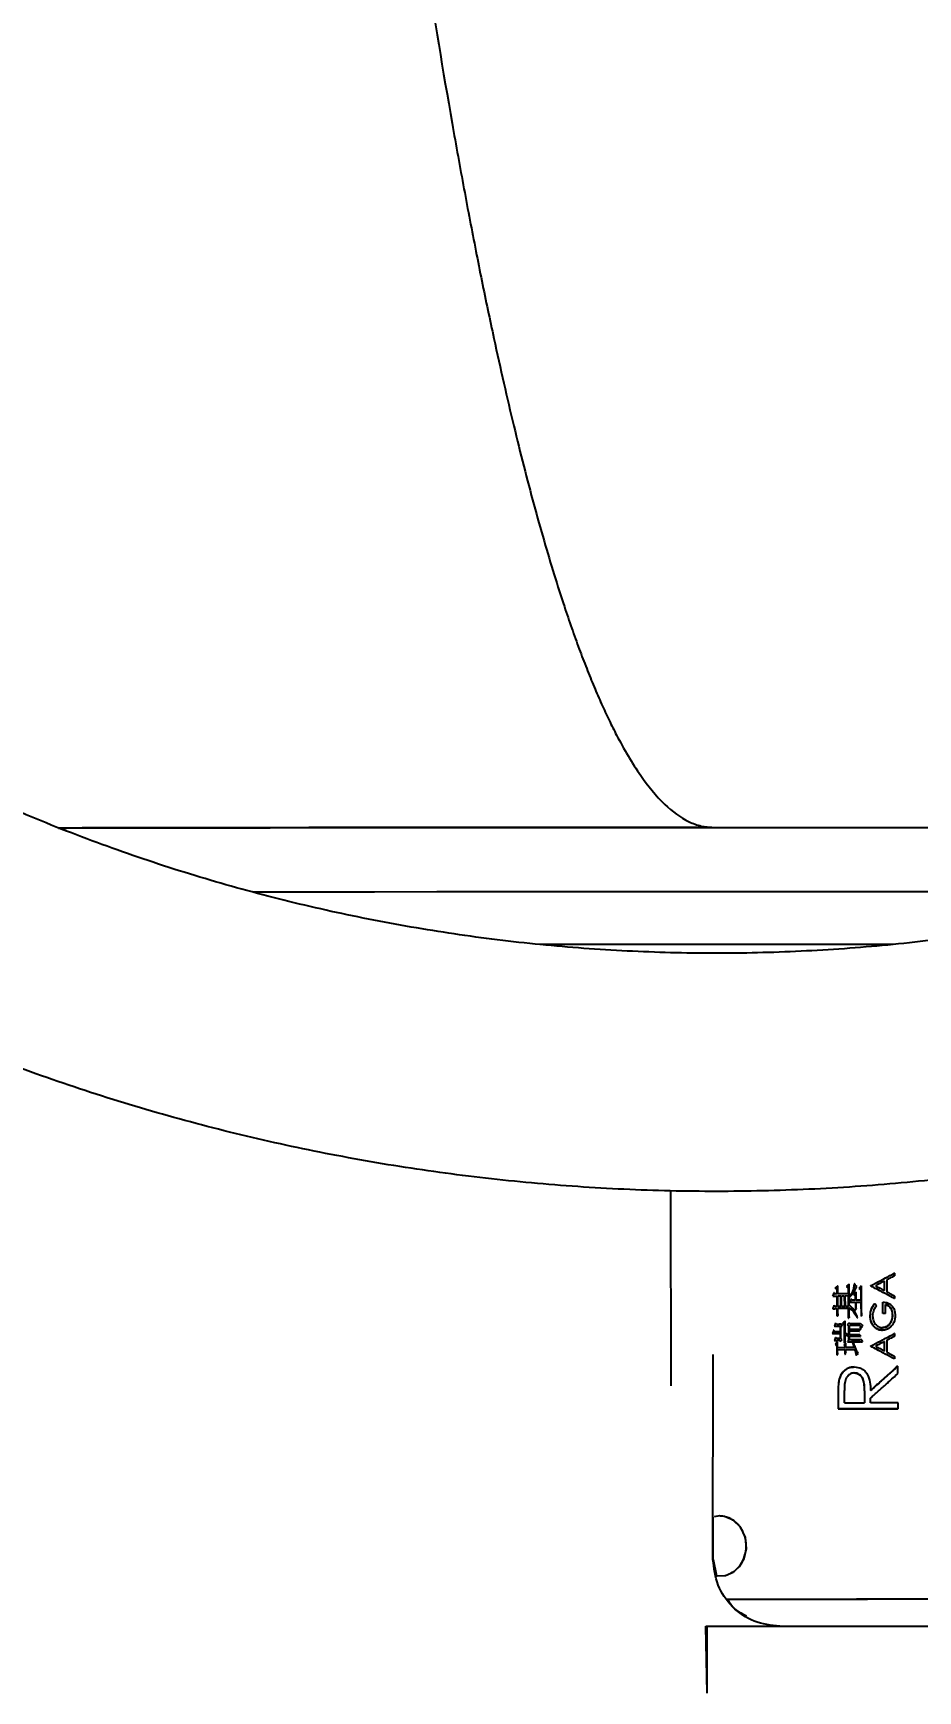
# Model space of a CAD drawing. Header units: millimetres. Extents: x 2301 to 4250, y 838 to 2217.
# Drawn here: x 2988.2 to 3054.3, y 1038.7 to 1162.6 of the extents above; entities that cross this region are included whole.
import ezdxf

# ---------------------------------------------------------------- set-up
doc = ezdxf.new("R2010")
doc.units = ezdxf.units.MM
doc.layers.add('标注', color=3, linetype='Continuous', lineweight=13)
doc.styles.get("Standard").update_dxf_attribs({"font": 'arial.ttf'})
doc.dimstyles.new('AM_ISO', dxfattribs={"dimtxt": 3.5, "dimasz": 3.5, "dimexe": 1, "dimexo": 1, "dimgap": 1.5, "dimtad": 1, "dimdsep": 46, "dimtxsty": 'Standard', "dimcen": 0, "dimclrd": 256, "dimclre": 256, "dimclrt": 2, "dimadec": 0, "dimazin": 2, "dimtp": 0.1, "dimtm": 0.1, "dimtfac": 0.71, "dimtdec": 3, "dimtmove": 0, "dimatfit": 3, "dimfxl": 0, "dimlwd": -1, "dimlwe": -1, "dimarcsym": 0})

# ---------------------------------------------------------------- blocks, each defined once
blk = doc.blocks.new('*D53')
at = {"layer": 'Defpoints', "color": 0, "transparency": 16777216}
for p in [(3037.62, 1227.58), (2888.7, 987.45), (3038.72, 987.45)]:
    blk.add_point(p, dxfattribs=at)
at = {"layer": '标注', "linetype": 'ByBlock', "transparency": 16777216}
for p, q in [((3036.62, 1227.58), (2887.7, 1227.58)), ((2888.7, 1224.08), (2888.7, 990.95)), ((3037.72, 987.45), (2887.7, 987.45))]:
    blk.add_line(p, q, dxfattribs=at)
at = {"layer": '标注', "transparency": 16777216}
for points in [[(2888.11, 1224.08), (2889.28, 1224.08), (2888.7, 1227.58)], [(2888.11, 990.95), (2889.28, 990.95), (2888.7, 987.45)]]:
    blk.add_solid(points, dxfattribs=at)
at = {"layer": '标注', "color": 2, "transparency": 16777216, "insert": (2878.05, 1093.9), "char_height": 8, "attachment_point": 5, "rotation": 90}
blk.add_mtext('\\A1;{\\fSimSun|b0|i0|c134|p2;\\H2.28571x;245}', dxfattribs=at)

msp = doc.modelspace()

# ---------------------------------------------------------------- linework, layer by layer
at = {"color": 7, "linetype": 'Continuous', "lineweight": 25}
for p, q in [((3038.944, 1103.19), (3039.059, 1103.19)), ((3035.854, 1076.06), (3035.879, 1061.456)), ((3052.03, 1069.379), (3052.032, 1068.473)), ((3052.599, 1069.871), (3052.6, 1069.676)), ((3047.979, 1068.157), (3047.992, 1068.157)), ((3048.312, 1068.32), (3048.157, 1068.32)), ((3048.162, 1068.763), (3048.175, 1068.763)), ((3048.311, 1068.623), (3048.298, 1068.623)), ((3048.299, 1068.168), (3048.312, 1068.169)), ((3048.312, 1068.32), (3048.311, 1068.623)), ((3048.313, 1067.379), (3048.312, 1068.169)), ((3048.36, 1068.32), (3048.359, 1068.937)), ((3049.155, 1068.321), (3048.36, 1068.32)), ((3048.593, 1068.169), (3048.36, 1068.169)), ((3048.362, 1067.379), (3048.36, 1068.169)), ((3048.58, 1068.169), (3048.593, 1068.169)), ((3048.594, 1067.379), (3048.593, 1068.169)), ((3048.874, 1068.169), (3048.642, 1068.169)), ((3048.643, 1067.379), (3048.642, 1068.169)), ((3048.86, 1068.169), (3048.874, 1068.169)), ((3048.875, 1067.38), (3048.874, 1068.169)), ((3049.155, 1068.17), (3048.923, 1068.169)), ((3048.924, 1067.38), (3048.923, 1068.169)), ((3049.004, 1068.873), (3049.018, 1068.873)), ((3049.14, 1068.743), (3049.154, 1068.743)), ((3049.141, 1068.17), (3049.155, 1068.17)), ((3049.155, 1068.321), (3049.154, 1068.743)), ((3049.156, 1067.38), (3049.155, 1068.17)), ((3049.203, 1068.148), (3049.202, 1069.057)), ((3049.205, 1067.499), (3049.204, 1068.083)), ((3049.725, 1068.463), (3049.552, 1068.289)), ((3049.552, 1068.289), (3049.678, 1068.16)), ((3049.584, 1069.068), (3049.599, 1069.068)), ((3049.637, 1069.068), (3049.599, 1069.068)), ((3049.678, 1068.16), (3049.662, 1068.16)), ((3049.678, 1067.846), (3049.678, 1068.16)), ((3049.726, 1067.846), (3049.725, 1068.463)), ((3050.14, 1068.918), (3049.957, 1068.733)), ((3049.957, 1068.733), (3050.092, 1068.604)), ((3050.092, 1068.604), (3050.094, 1067.847)), ((3050.144, 1066.992), (3050.14, 1068.918)), ((3050.804, 1068.945), (3050.821, 1068.945)), ((3050.821, 1068.92), (3050.804, 1068.92)), ((3050.821, 1068.92), (3050.821, 1068.945)), ((3051.849, 1068.57), (3051.848, 1069.285)), ((3052.602, 1068.169), (3052.603, 1067.974)), ((3048.094, 1067.222), (3048.097, 1067.222)), ((3048.313, 1067.379), (3048.178, 1067.379)), ((3048.315, 1066.654), (3048.314, 1067.227)), ((3048.594, 1067.379), (3048.362, 1067.379)), ((3049.157, 1067.229), (3048.362, 1067.228)), ((3048.362, 1066.957), (3048.362, 1067.228)), ((3048.875, 1067.38), (3048.643, 1067.379)), ((3049.156, 1067.38), (3048.924, 1067.38)), ((3049.142, 1067.228), (3049.157, 1067.229)), ((3049.158, 1066.515), (3049.157, 1067.229)), ((3049.206, 1066.818), (3049.205, 1067.304)), ((3049.349, 1067.943), (3049.253, 1067.694)), ((3049.427, 1067.846), (3049.349, 1067.943)), ((3049.678, 1067.846), (3049.427, 1067.846)), ((3049.428, 1067.701), (3049.564, 1067.704)), ((3049.563, 1067.704), (3049.663, 1067.705)), ((3049.664, 1067.132), (3049.679, 1067.132)), ((3049.678, 1067.705), (3049.679, 1067.132)), ((3049.679, 1067.132), (3049.756, 1067.219)), ((3050.094, 1067.847), (3049.726, 1067.846)), ((3049.727, 1067.705), (3050.094, 1067.706)), ((3049.727, 1067.435), (3049.727, 1067.705)), ((3050.078, 1067.706), (3050.094, 1067.706)), ((3050.094, 1067.706), (3050.096, 1066.689)), ((3051.11, 1067.587), (3051.128, 1067.587)), ((3051.258, 1067.433), (3051.128, 1067.587)), ((3051.737, 1067.716), (3051.719, 1067.716)), ((3051.738, 1066.87), (3051.72, 1066.87)), ((3051.738, 1066.87), (3051.737, 1067.716)), ((3051.921, 1066.87), (3051.738, 1066.87)), ((3051.921, 1066.87), (3051.902, 1066.87)), ((3051.921, 1066.87), (3051.92, 1067.537)), ((3052.603, 1067.974), (3052.583, 1067.973)), ((3048.054, 1065.605), (3047.958, 1065.356)), ((3048.123, 1065.496), (3048.054, 1065.605)), ((3048.112, 1065.918), (3048.099, 1065.918)), ((3048.199, 1066.146), (3048.112, 1065.918)), ((3048.112, 1065.918), (3048.539, 1065.919)), ((3048.277, 1066.048), (3048.199, 1066.146)), ((3048.301, 1066.654), (3048.315, 1066.654)), ((3048.539, 1065.919), (3048.525, 1065.919)), ((3048.539, 1065.919), (3048.539, 1065.497)), ((3048.573, 1066.057), (3048.612, 1066.059)), ((3048.587, 1065.919), (3048.684, 1065.919)), ((3048.589, 1065), (3048.587, 1065.919)), ((3048.626, 1066.06), (3048.612, 1066.059)), ((3048.684, 1065.919), (3048.626, 1066.06)), ((3048.719, 1066.125), (3048.732, 1066.125)), ((3048.868, 1065.963), (3048.854, 1065.962)), ((3048.87, 1064.643), (3048.868, 1065.963)), ((3048.917, 1065.444), (3048.916, 1066.309)), ((3049.077, 1066.028), (3049.091, 1066.028)), ((3049.143, 1066.515), (3049.158, 1066.515)), ((3049.189, 1065.238), (3049.188, 1065.92)), ((3050, 1065.953), (3049.236, 1065.952)), ((3049.237, 1065.66), (3049.236, 1065.952)), ((3049.933, 1065.661), (3049.237, 1065.66)), ((3050.029, 1066.083), (3049.265, 1066.082)), ((3050.02, 1065.661), (3050.005, 1065.661)), ((3050.02, 1065.661), (3050.059, 1065.661)), ((3050.043, 1065.661), (3050.059, 1065.661)), ((3050.08, 1066.689), (3050.096, 1066.689)), ((3050.096, 1066.689), (3050.173, 1066.776)), ((3050.779, 1066.688), (3050.762, 1066.688)), ((3051.709, 1065.793), (3051.691, 1065.793)), ((3051.717, 1065.613), (3051.699, 1065.613)), ((3052.468, 1066.742), (3052.449, 1066.742)), ((3047.958, 1065.356), (3047.945, 1065.355)), ((3048.104, 1064.847), (3048.091, 1064.847)), ((3048.201, 1065.075), (3048.104, 1064.847)), ((3048.539, 1065.497), (3048.123, 1065.496)), ((3048.337, 1064.74), (3048.182, 1064.566)), ((3048.182, 1064.566), (3048.289, 1064.447)), ((3048.24, 1064.988), (3048.201, 1065.075)), ((3048.54, 1064.989), (3048.24, 1064.988)), ((3048.289, 1064.447), (3048.29, 1063.755)), ((3048.338, 1064.307), (3048.337, 1064.74)), ((3048.498, 1064.859), (3048.511, 1064.859)), ((3048.511, 1064.859), (3048.55, 1064.761)), ((3048.54, 1065.367), (3048.526, 1065.367)), ((3048.54, 1065.367), (3048.54, 1064.989)), ((3048.55, 1064.761), (3048.676, 1064.902)), ((3048.676, 1064.902), (3048.589, 1065)), ((3048.958, 1064.654), (3048.822, 1064.502)), ((3048.822, 1064.502), (3048.91, 1064.405)), ((3048.856, 1064.643), (3048.87, 1064.643)), ((3048.91, 1064.405), (3048.91, 1064.308)), ((3048.919, 1064.827), (3048.918, 1065.249)), ((3048.944, 1064.654), (3048.958, 1064.654)), ((3048.958, 1064.308), (3048.958, 1064.654)), ((3049.088, 1064.751), (3049.103, 1064.751)), ((3049.175, 1065.184), (3049.189, 1065.184)), ((3049.175, 1064.924), (3049.19, 1064.925)), ((3049.19, 1064.925), (3049.189, 1065.184)), ((3049.982, 1065.532), (3049.237, 1065.53)), ((3049.237, 1065.271), (3049.237, 1065.53)), ((3050.002, 1065.272), (3049.237, 1065.271)), ((3050.06, 1065.142), (3049.238, 1065.141)), ((3050.044, 1065.142), (3049.238, 1065.141)), ((3049.238, 1064.892), (3049.238, 1065.141)), ((3050.147, 1064.894), (3049.238, 1064.892)), ((3049.242, 1064.754), (3050.035, 1064.755)), ((3049.456, 1064.698), (3049.471, 1064.698)), ((3049.509, 1064.709), (3049.471, 1064.698)), ((3049.471, 1064.698), (3049.587, 1064.309)), ((3049.494, 1064.709), (3049.509, 1064.709)), ((3049.966, 1065.531), (3049.982, 1065.532)), ((3050.044, 1065.142), (3050.06, 1065.142)), ((3050.189, 1064.753), (3050.205, 1064.753)), ((3050.812, 1064.432), (3050.829, 1064.433)), ((3050.829, 1064.407), (3050.812, 1064.407)), ((3050.829, 1064.407), (3050.829, 1064.433)), ((3051.857, 1064.057), (3051.856, 1064.772)), ((3052.038, 1064.867), (3052.04, 1063.96)), ((3052.607, 1065.358), (3052.607, 1065.163)), ((3039.027, 1048.48), (3039.028, 1063.796)), ((3048.277, 1063.755), (3048.29, 1063.755)), ((3048.29, 1063.755), (3048.368, 1063.842)), ((3048.91, 1064.308), (3048.338, 1064.307)), ((3048.338, 1064.166), (3048.91, 1064.167)), ((3048.339, 1063.939), (3048.338, 1064.166)), ((3048.91, 1064.167), (3048.896, 1064.167)), ((3048.897, 1063.81), (3048.911, 1063.81)), ((3048.911, 1063.81), (3048.91, 1064.167)), ((3048.911, 1063.81), (3048.988, 1063.897)), ((3049.587, 1064.309), (3048.958, 1064.308)), ((3048.958, 1064.167), (3049.626, 1064.168)), ((3048.959, 1063.994), (3048.958, 1064.167)), ((3049.611, 1064.168), (3049.626, 1064.168)), ((3049.733, 1063.746), (3049.718, 1063.746)), ((3049.733, 1063.746), (3049.897, 1063.865)), ((3052.61, 1063.461), (3052.591, 1063.461)), ((3052.61, 1063.657), (3052.61, 1063.461)), ((3049.597, 1062.866), (3049.581, 1062.866)), ((3052.861, 1062.38), (3052.86, 1062.935)), ((3048.394, 1061.106), (3048.389, 1060.724)), ((3048.403, 1060.724), (3048.389, 1060.724)), ((3048.389, 1060.724), (3048.391, 1059.724)), ((3048.405, 1059.724), (3048.403, 1060.724)), ((3048.448, 1061.857), (3048.436, 1061.693)), ((3048.462, 1061.857), (3048.448, 1061.857)), ((3048.864, 1060.173), (3048.862, 1061.111)), ((3050.359, 1061.091), (3050.342, 1061.091)), ((3050.359, 1061.091), (3050.354, 1060.175)), ((3048.864, 1060.173), (3050.354, 1060.175)), ((3050.812, 1060.176), (3050.811, 1060.54)), ((3052.865, 1060.179), (3050.812, 1060.176)), ((3052.866, 1059.73), (3052.846, 1059.73)), ((3052.866, 1059.73), (3052.865, 1060.179)), ((3039.035, 1048.475), (3039.035, 1051.648)), ((3039.511, 1051.73), (3039.107, 1051.661)), ((3039.027, 1048.48), (3039.035, 1048.475)), ((3039.035, 1048.475), (3039.278, 1047.254)), ((3038.598, 1038.481), (3038.491, 1043.481)), ((3038.491, 1043.481), (3038.598, 1043.481)), ((3038.598, 1038.497), (3038.598, 1043.481))]:
    msp.add_line(p, q, dxfattribs=at)
at = {"color": 7, "linetype": 'Continuous', "lineweight": 25, "flags": 128}
for points in [[(2990.082, 1103.147), (2990.713, 1103.149), (2994.142, 1103.155), (2997.834, 1103.162), (3001.767, 1103.167), (3005.919, 1103.172), (3010.265, 1103.177), (3014.78, 1103.181), (3019.438, 1103.184), (3024.211, 1103.186), (3029.072, 1103.188), (3033.992, 1103.189), (3038.944, 1103.19)], [(3039.059, 1103.19), (3043.853, 1103.189), (3048.621, 1103.188), (3053.339, 1103.187), (3057.98, 1103.184), (3062.518, 1103.181), (3066.93, 1103.178), (3071.19, 1103.174), (3075.277, 1103.169), (3079.166, 1103.164), (3082.838, 1103.158), (3086.272, 1103.152), (3087.41, 1103.149)], [(3073.983, 1098.356), (3071.419, 1098.359), (3066.943, 1098.363), (3062.323, 1098.367), (3057.584, 1098.369), (3052.749, 1098.372), (3047.845, 1098.373), (3042.896, 1098.374), (3037.928, 1098.374), (3032.968, 1098.374), (3028.039, 1098.372), (3023.17, 1098.371), (3018.383, 1098.368), (3013.705, 1098.365), (3009.16, 1098.361), (3004.77, 1098.357), (3004.649, 1098.357)], [(3026.068, 1094.475), (3026.389, 1094.475), (3031.421, 1094.477), (3036.491, 1094.477), (3041.573, 1094.477), (3046.645, 1094.477), (3051.681, 1094.475), (3052.495, 1094.475)], [(3052.599, 1069.871), (3052.588, 1069.871), (3052.58, 1069.871)], [(3048.088, 1068.406), (3048.081, 1068.406), (3048.076, 1068.406)], [(3048.346, 1068.936), (3048.353, 1068.937), (3048.359, 1068.937)], [(3049.187, 1069.057), (3049.195, 1069.057), (3049.202, 1069.057)], [(3049.537, 1068.289), (3049.545, 1068.289), (3049.552, 1068.289)], [(3049.71, 1068.462), (3049.718, 1068.463), (3049.725, 1068.463)], [(3049.941, 1068.733), (3049.95, 1068.733), (3049.957, 1068.733)], [(3050.077, 1068.604), (3050.085, 1068.604), (3050.092, 1068.604)], [(3050.125, 1068.917), (3050.133, 1068.917), (3050.14, 1068.918)], [(3047.99, 1067.216), (3047.997, 1067.216), (3048.003, 1067.216)], [(3048.087, 1067.476), (3048.094, 1067.476), (3048.1, 1067.476)], [(3049.238, 1067.694), (3049.246, 1067.694), (3049.253, 1067.694)], [(3049.349, 1067.943), (3049.34, 1067.943), (3049.334, 1067.943)], [(3049.663, 1067.705), (3049.671, 1067.705), (3049.678, 1067.705)], [(3048.054, 1065.605), (3048.047, 1065.604), (3048.042, 1065.604)], [(3048.199, 1066.146), (3048.191, 1066.145), (3048.186, 1066.145)], [(3048.684, 1065.919), (3048.676, 1065.919), (3048.67, 1065.919)], [(3048.902, 1066.309), (3048.91, 1066.309), (3048.916, 1066.309)], [(3049.173, 1065.92), (3049.181, 1065.92), (3049.188, 1065.92)], [(3049.202, 1066.168), (3049.21, 1066.169), (3049.216, 1066.169)], [(3049.216, 1066.169), (3049.229, 1066.147), (3049.241, 1066.125), (3049.253, 1066.104), (3049.265, 1066.082)], [(3049.8, 1066.526), (3049.806, 1066.526), (3049.811, 1066.526), (3049.816, 1066.527)], [(3049.816, 1066.527), (3049.83, 1066.537), (3049.845, 1066.548)], [(3049.933, 1065.661), (3049.951, 1065.615), (3049.966, 1065.573), (3049.982, 1065.532)], [(3049.985, 1065.953), (3049.992, 1065.953), (3050, 1065.953)], [(3048.169, 1064.566), (3048.176, 1064.566), (3048.182, 1064.566)], [(3048.201, 1065.075), (3048.193, 1065.075), (3048.188, 1065.074)], [(3048.276, 1064.447), (3048.283, 1064.447), (3048.289, 1064.447)], [(3048.324, 1064.739), (3048.331, 1064.739), (3048.337, 1064.74)], [(3048.55, 1064.761), (3048.543, 1064.761), (3048.537, 1064.761)], [(3048.808, 1064.502), (3048.816, 1064.502), (3048.822, 1064.502)], [(3048.896, 1064.405), (3048.903, 1064.405), (3048.91, 1064.405)], [(3048.948, 1064.73), (3048.933, 1064.778), (3048.919, 1064.827)], [(3050.002, 1065.272), (3050.022, 1065.226), (3050.041, 1065.184), (3050.06, 1065.142)], [(3050.147, 1064.894), (3050.166, 1064.847), (3050.186, 1064.8), (3050.205, 1064.753)], [(3052.607, 1065.358), (3052.596, 1065.358), (3052.588, 1065.358)], [(3048.368, 1063.842), (3048.353, 1063.89), (3048.339, 1063.939)], [(3048.988, 1063.897), (3048.973, 1063.945), (3048.959, 1063.994)], [(3052.86, 1062.935), (3052.849, 1062.935), (3052.84, 1062.935)], [(3048.391, 1059.724), (3048.399, 1059.724), (3048.405, 1059.724)], [(3039.278, 1047.254), (3039.328, 1047.24), (3039.959, 1047.284), (3040.528, 1047.529), (3041.01, 1047.956), (3041.367, 1048.554), (3041.54, 1049.299), (3041.464, 1050.115), (3041.115, 1050.867), (3040.547, 1051.418), (3039.889, 1051.691), (3039.511, 1051.73), (3039.511, 1051.73)]]:
    msp.add_lwpolyline(points, dxfattribs=at)
at = {"color": 7, "linetype": 'Continuous', "lineweight": 25}
for points, knots in [([(3190.842, 1224.152), (3190.861, 1225.402), (3190.915, 1228.96), (3190.758, 1234.825), (3190.274, 1241.73), (3189.471, 1248.606), (3188.356, 1255.438), (3186.93, 1262.212), (3185.196, 1268.914), (3183.159, 1275.53), (3180.822, 1282.046), (3178.189, 1288.449), (3175.268, 1294.724), (3172.063, 1300.86), (3168.581, 1306.844), (3164.83, 1312.662), (3160.817, 1318.303), (3156.551, 1323.755), (3152.041, 1329.006), (3147.296, 1334.047), (3142.326, 1338.865), (3137.141, 1343.452), (3131.752, 1347.797), (3126.17, 1351.892), (3120.408, 1355.728), (3114.476, 1359.297), (3108.388, 1362.591), (3102.155, 1365.604), (3095.792, 1368.33), (3089.311, 1370.763), (3082.725, 1372.897), (3076.049, 1374.728), (3069.297, 1376.253), (3062.482, 1377.468), (3055.618, 1378.371), (3048.721, 1378.96), (3041.804, 1379.233), (3034.881, 1379.191), (3027.968, 1378.832), (3021.078, 1378.159), (3014.227, 1377.172), (3007.427, 1375.873), (3000.694, 1374.265), (2994.041, 1372.351), (2987.482, 1370.137), (2981.031, 1367.625), (2974.702, 1364.821), (2968.507, 1361.731), (2962.46, 1358.362), (2956.572, 1354.72), (2950.857, 1350.814), (2945.327, 1346.651), (2939.991, 1342.24), (2934.863, 1337.59), (2929.953, 1332.71), (2925.27, 1327.612), (2920.824, 1322.305), (2916.626, 1316.801), (2912.682, 1311.111), (2909.003, 1305.248), (2905.595, 1299.222), (2902.466, 1293.047), (2899.622, 1286.736), (2897.068, 1280.301), (2894.811, 1273.757), (2892.855, 1267.117), (2891.204, 1260.394), (2889.861, 1253.603), (2888.83, 1246.757), (2888.112, 1239.872), (2887.71, 1232.961), (2887.623, 1226.039), (2887.852, 1219.12), (2888.396, 1212.219), (2889.255, 1205.35), (2890.426, 1198.527), (2891.908, 1191.765), (2893.696, 1185.078), (2895.788, 1178.479), (2898.179, 1171.982), (2900.863, 1165.601), (2903.836, 1159.35), (2907.092, 1153.24), (2910.622, 1147.286), (2914.421, 1141.499), (2918.48, 1135.891), (2922.791, 1130.474), (2927.344, 1125.26), (2932.13, 1120.259), (2937.14, 1115.481), (2942.363, 1110.937), (2947.787, 1106.636), (2953.402, 1102.587), (2959.196, 1098.799), (2965.157, 1095.279), (2971.272, 1092.035), (2977.529, 1089.073), (2983.914, 1086.399), (2990.415, 1084.02), (2997.018, 1081.94), (3003.709, 1080.164), (3010.473, 1078.694), (3017.298, 1077.535), (3024.169, 1076.689), (3031.071, 1076.157), (3037.99, 1075.94), (3044.912, 1076.04), (3051.822, 1076.455), (3058.706, 1077.185), (3065.549, 1078.228), (3072.338, 1079.583), (3079.058, 1081.246), (3085.695, 1083.214), (3092.235, 1085.483), (3098.665, 1088.048), (3104.971, 1090.903), (3111.14, 1094.044), (3117.16, 1097.463), (3123.017, 1101.152), (3128.7, 1105.106), (3134.196, 1109.314), (3139.495, 1113.769), (3144.585, 1118.461), (3149.455, 1123.381), (3154.096, 1128.517), (3158.498, 1133.86), (3162.651, 1139.399), (3166.547, 1145.121), (3170.178, 1151.014), (3173.537, 1157.068), (3176.615, 1163.268), (3179.408, 1169.603), (3181.908, 1176.058), (3184.111, 1182.621), (3186.013, 1189.277), (3187.609, 1196.013), (3188.895, 1202.815), (3189.87, 1209.669), (3190.519, 1216.439), (3190.77, 1221.273), (3190.833, 1223.805), (3190.842, 1224.152)], [0, 0, 0, 0, 0.00394, 0.0112049, 0.0184702, 0.0257355, 0.0330008, 0.0402662, 0.0475315, 0.0547968, 0.0620622, 0.0693275, 0.0765928, 0.0838581, 0.0911235, 0.0983888, 0.1056541, 0.1129194, 0.1201848, 0.1274501, 0.1347154, 0.1419807, 0.1492461, 0.1565114, 0.1637767, 0.171042, 0.1783074, 0.1855727, 0.192838, 0.2001033, 0.2073687, 0.214634, 0.2218993, 0.2291646, 0.2364299, 0.2436953, 0.2509606, 0.2582259, 0.2654913, 0.2727566, 0.2800219, 0.2872872, 0.2945526, 0.3018179, 0.3090832, 0.3163485, 0.3236139, 0.3308792, 0.3381445, 0.3454098, 0.3526752, 0.3599405, 0.3672058, 0.3744712, 0.3817365, 0.3890018, 0.3962671, 0.4035325, 0.4107978, 0.4180631, 0.4253284, 0.4325938, 0.4398591, 0.4471244, 0.4543898, 0.4616551, 0.4689204, 0.4761857, 0.4834511, 0.4907164, 0.4979817, 0.5052471, 0.5125124, 0.5197777, 0.527043, 0.5343084, 0.5415737, 0.548839, 0.5561043, 0.5633697, 0.570635, 0.5779003, 0.5851657, 0.592431, 0.5996963, 0.6069616, 0.614227, 0.6214923, 0.6287576, 0.6360229, 0.6432883, 0.6505536, 0.6578189, 0.6650842, 0.6723496, 0.6796149, 0.6868802, 0.6941455, 0.7014109, 0.7086762, 0.7159415, 0.7232068, 0.7304721, 0.7377375, 0.7450028, 0.7522681, 0.7595334, 0.7667988, 0.7740641, 0.7813294, 0.7885948, 0.7958601, 0.8031254, 0.8103907, 0.8176561, 0.8249214, 0.8321867, 0.839452, 0.8467174, 0.8539827, 0.861248, 0.8685133, 0.8757787, 0.883044, 0.8903093, 0.8975747, 0.90484, 0.9121053, 0.9193706, 0.926636, 0.9339013, 0.9411666, 0.948432, 0.9556973, 0.9629626, 0.9702279, 0.9774933, 0.9847586, 0.9920239, 0.9989071, 1, 1, 1, 1]), ([(3087.082, 1102.644), (3086.739, 1102.505), (3084.387, 1101.553), (3079.916, 1100.073), (3073.682, 1098.228), (3067.356, 1096.715), (3060.966, 1095.504), (3054.524, 1094.606), (3048.047, 1094.023), (3041.548, 1093.754), (3035.045, 1093.802), (3028.551, 1094.165), (3022.083, 1094.843), (3015.655, 1095.835), (3009.283, 1097.137), (3002.982, 1098.748), (2996.767, 1100.663), (2990.651, 1102.877), (2984.651, 1105.386), (2978.78, 1108.184), (2973.051, 1111.263), (2967.479, 1114.617), (2962.076, 1118.237), (2956.855, 1122.116), (2951.829, 1126.244), (2947.01, 1130.611), (2942.408, 1135.207), (2938.035, 1140.021), (2933.901, 1145.042), (2930.015, 1150.257), (2926.388, 1155.656), (2923.027, 1161.224), (2919.94, 1166.948), (2917.136, 1172.816), (2914.619, 1178.814), (2912.397, 1184.926), (2910.475, 1191.139), (2908.852, 1197.438), (2907.558, 1203.81), (2906.723, 1208.855), (2906.429, 1211.783), (2906.352, 1212.554)], [0, 0, 0, 0, 0.0045508, 0.0311973, 0.0578437, 0.0844902, 0.1111367, 0.1377831, 0.1644296, 0.1910761, 0.2177225, 0.244369, 0.2710155, 0.2976619, 0.3243084, 0.3509549, 0.3776013, 0.4042478, 0.4308943, 0.4575408, 0.4841872, 0.5108337, 0.5374802, 0.5641266, 0.5907731, 0.6174196, 0.6440661, 0.6707125, 0.697359, 0.7240055, 0.750652, 0.7772984, 0.8039449, 0.8305914, 0.8572378, 0.8838843, 0.9105308, 0.9371772, 0.9638237, 0.9904702, 1, 1, 1, 1]), ([(3015.666, 1180.574), (3016.285, 1176.249), (3017.469, 1167.985), (3018.966, 1158.921), (3019.954, 1153.372), (3020.396, 1150.954), (3020.841, 1148.596), (3021.287, 1146.298), (3021.734, 1144.061), (3022.183, 1141.884), (3022.725, 1139.335), (3023.365, 1136.449), (3024.111, 1133.262), (3024.86, 1130.235), (3025.613, 1127.37), (3026.369, 1124.666), (3027.127, 1122.123), (3027.825, 1119.941), (3028.454, 1118.093), (3029.009, 1116.551), (3029.565, 1115.093), (3030.123, 1113.719), (3030.682, 1112.43), (3031.241, 1111.225), (3032.15, 1109.409), (3033.422, 1107.219), (3035.211, 1104.978), (3036.831, 1103.747), (3038.126, 1103.256), (3038.754, 1103.211), (3039.059, 1103.19)], [0, 0, 0, 0, 0.1579967, 0.3018142, 0.3321558, 0.3617855, 0.390704, 0.4189121, 0.4464105, 0.4732, 0.4992814, 0.5406199, 0.580074, 0.617649, 0.6533509, 0.687187, 0.7191658, 0.7492973, 0.7699987, 0.7897455, 0.8085439, 0.8264011, 0.8433253, 0.8593265, 0.8744163, 0.916747, 0.950626, 0.9774258, 0.9890112, 1, 1, 1, 1]), ([(3038.944, 1103.19), (3036.556, 1103.189), (3031.779, 1103.189), (3024.705, 1103.187), (3017.803, 1103.183), (3011.157, 1103.178), (3004.839, 1103.172), (2998.95, 1103.164), (2993.993, 1103.156), (2991.271, 1103.15), (2990.141, 1103.148)], [0, 0, 0, 0, 0.1297028, 0.2594056, 0.3891084, 0.5188113, 0.6485141, 0.7782169, 0.9079197, 1, 1, 1, 1]), ([(3050.821, 1068.945), (3050.879, 1068.976), (3051.172, 1069.128), (3051.614, 1069.358), (3052.149, 1069.636), (3052.449, 1069.793), (3052.599, 1069.871)], [0, 0, 0, 0, 0.0984235, 0.4921205, 0.7460567, 1, 1, 1, 1]), ([(3052.6, 1069.676), (3052.541, 1069.646), (3052.425, 1069.585), (3052.235, 1069.486), (3052.104, 1069.418), (3052.03, 1069.379)], [0, 0, 0, 0, 0.3071203, 0.6142406, 1, 1, 1, 1]), ([(3047.992, 1068.157), (3048.004, 1068.188), (3048.026, 1068.245), (3048.058, 1068.328), (3048.078, 1068.38), (3048.088, 1068.406)], [0, 0, 0, 0, 0.3740111, 0.6870055, 1, 1, 1, 1]), ([(3047.992, 1068.157), (3048.025, 1068.16), (3048.095, 1068.164), (3048.202, 1068.167), (3048.275, 1068.168), (3048.312, 1068.169)], [0, 0, 0, 0, 0.3144776, 0.6571552, 1, 1, 1, 1]), ([(3048.088, 1068.406), (3048.094, 1068.399), (3048.105, 1068.385), (3048.122, 1068.363), (3048.139, 1068.341), (3048.151, 1068.327), (3048.157, 1068.32)], [0, 0, 0, 0, 0.2500001, 0.5000001, 0.7500002, 1, 1, 1, 1]), ([(3048.175, 1068.763), (3048.199, 1068.786), (3048.242, 1068.826), (3048.303, 1068.884), (3048.341, 1068.919), (3048.359, 1068.937)], [0, 0, 0, 0, 0.3935544, 0.6967771, 1, 1, 1, 1]), ([(3048.311, 1068.623), (3048.3, 1068.635), (3048.277, 1068.659), (3048.231, 1068.705), (3048.197, 1068.74), (3048.175, 1068.763)], [0, 0, 0, 0, 0.2546097, 0.5092194, 1, 1, 1, 1]), ([(3049.018, 1068.873), (3049.042, 1068.896), (3049.084, 1068.939), (3049.145, 1069), (3049.183, 1069.038), (3049.202, 1069.057)], [0, 0, 0, 0, 0.3822883, 0.691144, 1, 1, 1, 1]), ([(3049.154, 1068.743), (3049.142, 1068.755), (3049.118, 1068.777), (3049.073, 1068.821), (3049.039, 1068.852), (3049.018, 1068.873)], [0, 0, 0, 0, 0.264853, 0.5297059, 1, 1, 1, 1]), ([(3049.583, 1069.068), (3049.559, 1068.872), (3049.525, 1068.6), (3049.354, 1068.295), (3049.243, 1068.197), (3049.188, 1068.148)], [0, 0, 0, 0, 0.5683264, 0.7868596, 1, 1, 1, 1]), ([(3049.599, 1069.068), (3049.574, 1068.872), (3049.541, 1068.6), (3049.369, 1068.295), (3049.258, 1068.197), (3049.203, 1068.148)], [0, 0, 0, 0, 0.5682185, 0.7867716, 1, 1, 1, 1]), ([(3049.204, 1068.083), (3049.279, 1068.135), (3049.431, 1068.24), (3049.62, 1068.522), (3049.715, 1068.747), (3049.773, 1068.885)], [0, 0, 0, 0, 0.2717188, 0.5519598, 1, 1, 1, 1]), ([(3049.773, 1068.885), (3049.753, 1068.892), (3049.711, 1068.908), (3049.656, 1068.973), (3049.645, 1069.032), (3049.637, 1069.068)], [0, 0, 0, 0, 0.2687156, 0.5468293, 1, 1, 1, 1]), ([(3052.603, 1067.974), (3052.545, 1068.004), (3052.255, 1068.159), (3051.813, 1068.394), (3051.277, 1068.678), (3050.973, 1068.839), (3050.821, 1068.92)], [0, 0, 0, 0, 0.0978573, 0.4892895, 0.7446411, 1, 1, 1, 1]), ([(3051.848, 1069.285), (3051.79, 1069.254), (3051.673, 1069.194), (3051.447, 1069.076), (3051.278, 1068.988), (3051.168, 1068.931)], [0, 0, 0, 0, 0.2576545, 0.5153089, 1, 1, 1, 1]), ([(3051.168, 1068.931), (3051.227, 1068.9), (3051.343, 1068.839), (3051.57, 1068.718), (3051.739, 1068.629), (3051.849, 1068.57)], [0, 0, 0, 0, 0.2561998, 0.5123996, 1, 1, 1, 1]), ([(3052.032, 1068.473), (3052.09, 1068.442), (3052.206, 1068.38), (3052.396, 1068.279), (3052.528, 1068.209), (3052.602, 1068.169)], [0, 0, 0, 0, 0.3053121, 0.6106241, 1, 1, 1, 1]), ([(3048.003, 1067.216), (3048.015, 1067.247), (3048.037, 1067.306), (3048.069, 1067.393), (3048.089, 1067.448), (3048.1, 1067.476)], [0, 0, 0, 0, 0.3604046, 0.6802023, 1, 1, 1, 1]), ([(3048.003, 1067.216), (3048.036, 1067.218), (3048.104, 1067.223), (3048.208, 1067.226), (3048.278, 1067.227), (3048.314, 1067.227)], [0, 0, 0, 0, 0.3195842, 0.6597173, 1, 1, 1, 1]), ([(3048.1, 1067.476), (3048.11, 1067.463), (3048.128, 1067.44), (3048.154, 1067.408), (3048.17, 1067.388), (3048.178, 1067.379)], [0, 0, 0, 0, 0.4001483, 0.7000743, 1, 1, 1, 1]), ([(3048.392, 1066.741), (3048.382, 1066.781), (3048.365, 1066.852), (3048.363, 1066.925), (3048.362, 1066.957)], [0, 0, 0, 0, 0.5588347, 1, 1, 1, 1]), ([(3049.19, 1067.304), (3049.333, 1067.186), (3049.594, 1066.971), (3049.736, 1066.664), (3049.8, 1066.526)], [0, 0, 0, 0, 0.5509165, 1, 1, 1, 1]), ([(3049.845, 1066.548), (3049.764, 1066.757), (3049.622, 1067.125), (3049.33, 1067.386), (3049.205, 1067.499)], [0, 0, 0, 0, 0.5673884, 1, 1, 1, 1]), ([(3049.205, 1067.304), (3049.349, 1067.186), (3049.609, 1066.971), (3049.752, 1066.664), (3049.816, 1066.527)], [0, 0, 0, 0, 0.5510089, 1, 1, 1, 1]), ([(3049.253, 1067.694), (3049.323, 1067.697), (3049.429, 1067.703), (3049.571, 1067.705), (3049.642, 1067.705), (3049.678, 1067.705)], [0, 0, 0, 0, 0.49484908, 0.74741187, 1, 1, 1, 1]), ([(3049.756, 1067.219), (3049.747, 1067.258), (3049.729, 1067.33), (3049.728, 1067.403), (3049.727, 1067.435)], [0, 0, 0, 0, 0.5588348, 1, 1, 1, 1]), ([(3050.173, 1066.776), (3050.163, 1066.816), (3050.146, 1066.887), (3050.144, 1066.96), (3050.144, 1066.992)], [0, 0, 0, 0, 0.5588348, 1, 1, 1, 1]), ([(3051.11, 1067.587), (3051, 1067.438), (3050.8, 1067.17), (3050.774, 1066.837), (3050.762, 1066.688)], [0, 0, 0, 0, 0.5531072, 1, 1, 1, 1]), ([(3050.779, 1066.688), (3050.799, 1066.877), (3050.834, 1067.212), (3051.039, 1067.473), (3051.128, 1067.587)], [0, 0, 0, 0, 0.5656065, 1, 1, 1, 1]), ([(3051.258, 1067.433), (3051.201, 1067.361), (3051.108, 1067.241), (3051.024, 1067.043), (3050.972, 1066.867), (3050.965, 1066.744), (3050.962, 1066.682)], [0, 0, 0, 0, 0.3338188, 0.5538995, 0.7762472, 1, 1, 1, 1]), ([(3051.737, 1067.716), (3051.872, 1067.703), (3052.146, 1067.678), (3052.462, 1067.419), (3052.628, 1067.078), (3052.643, 1066.845), (3052.65, 1066.726)], [0, 0, 0, 0, 0.26746501, 0.54237019, 0.76860444, 1, 1, 1, 1]), ([(3051.901, 1067.537), (3051.99, 1067.508), (3052.173, 1067.451), (3052.401, 1067.161), (3052.43, 1066.902), (3052.449, 1066.742)], [0, 0, 0, 0, 0.2672518, 0.5464444, 1, 1, 1, 1]), ([(3052.468, 1066.742), (3052.461, 1066.845), (3052.447, 1067.048), (3052.317, 1067.3), (3052.134, 1067.478), (3051.99, 1067.517), (3051.92, 1067.537)], [0, 0, 0, 0, 0.2907375, 0.5749076, 0.7907612, 1, 1, 1, 1]), ([(3048.626, 1066.06), (3048.583, 1066.057), (3048.503, 1066.052), (3048.387, 1066.049), (3048.313, 1066.048), (3048.277, 1066.048)], [0, 0, 0, 0, 0.3709834, 0.6853884, 1, 1, 1, 1]), ([(3048.392, 1066.741), (3048.381, 1066.728), (3048.362, 1066.708), (3048.337, 1066.679), (3048.322, 1066.662), (3048.315, 1066.654)], [0, 0, 0, 0, 0.4283607, 0.7141804, 1, 1, 1, 1]), ([(3048.732, 1066.125), (3048.756, 1066.148), (3048.798, 1066.191), (3048.859, 1066.252), (3048.897, 1066.29), (3048.916, 1066.309)], [0, 0, 0, 0, 0.3822882, 0.691144, 1, 1, 1, 1]), ([(3048.868, 1065.963), (3048.846, 1065.99), (3048.812, 1066.03), (3048.766, 1066.084), (3048.744, 1066.111), (3048.732, 1066.125)], [0, 0, 0, 0, 0.4999999, 0.7499999, 1, 1, 1, 1]), ([(3049.091, 1066.028), (3049.102, 1066.04), (3049.124, 1066.065), (3049.166, 1066.112), (3049.197, 1066.146), (3049.216, 1066.169)], [0, 0, 0, 0, 0.26360667, 0.52721333, 1, 1, 1, 1]), ([(3049.188, 1065.92), (3049.177, 1065.932), (3049.155, 1065.956), (3049.123, 1065.992), (3049.101, 1066.016), (3049.091, 1066.028)], [0, 0, 0, 0, 0.34269255, 0.67134626, 1, 1, 1, 1]), ([(3049.235, 1066.601), (3049.224, 1066.589), (3049.206, 1066.568), (3049.18, 1066.54), (3049.165, 1066.523), (3049.158, 1066.515)], [0, 0, 0, 0, 0.4283607, 0.7141804, 1, 1, 1, 1]), ([(3049.235, 1066.601), (3049.225, 1066.641), (3049.208, 1066.712), (3049.206, 1066.785), (3049.206, 1066.818)], [0, 0, 0, 0, 0.5588347, 1, 1, 1, 1]), ([(3050, 1065.953), (3050.005, 1065.952), (3050.016, 1065.95), (3050.031, 1065.941), (3050.043, 1065.925), (3050.056, 1065.885), (3050.038, 1065.795), (3050.027, 1065.714), (3050.02, 1065.661)], [0, 0, 0, 0, 0.0497966, 0.1008375, 0.1638489, 0.2293145, 0.4925683, 1, 1, 1, 1]), ([(3050.232, 1065.911), (3050.209, 1065.962), (3050.176, 1066.033), (3050.09, 1066.08), (3050.049, 1066.082), (3050.029, 1066.083)], [0, 0, 0, 0, 0.5728379, 0.7880508, 1, 1, 1, 1]), ([(3050.059, 1065.661), (3050.069, 1065.697), (3050.086, 1065.755), (3050.127, 1065.827), (3050.173, 1065.879), (3050.213, 1065.9), (3050.232, 1065.911)], [0, 0, 0, 0, 0.3486898, 0.5709063, 0.7882882, 1, 1, 1, 1]), ([(3050.762, 1066.688), (3050.776, 1066.531), (3050.805, 1066.223), (3051.049, 1065.864), (3051.366, 1065.65), (3051.589, 1065.625), (3051.699, 1065.613)], [0, 0, 0, 0, 0.292497, 0.5757689, 0.790424, 1, 1, 1, 1]), ([(3051.717, 1065.613), (3051.576, 1065.634), (3051.291, 1065.675), (3050.979, 1065.966), (3050.806, 1066.321), (3050.788, 1066.565), (3050.779, 1066.688)], [0, 0, 0, 0, 0.26669572, 0.54287196, 0.76917907, 1, 1, 1, 1]), ([(3050.962, 1066.682), (3050.976, 1066.556), (3051.003, 1066.308), (3051.19, 1066.012), (3051.44, 1065.828), (3051.62, 1065.804), (3051.709, 1065.793)], [0, 0, 0, 0, 0.2917698, 0.5756588, 0.7906461, 1, 1, 1, 1]), ([(3052.449, 1066.742), (3052.437, 1066.609), (3052.415, 1066.349), (3052.228, 1066.034), (3051.972, 1065.832), (3051.784, 1065.806), (3051.691, 1065.793)], [0, 0, 0, 0, 0.2919844, 0.5760829, 0.7911441, 1, 1, 1, 1]), ([(3051.709, 1065.793), (3051.788, 1065.802), (3051.948, 1065.821), (3052.157, 1065.957), (3052.329, 1066.161), (3052.447, 1066.432), (3052.461, 1066.638), (3052.468, 1066.742)], [0, 0, 0, 0, 0.1770388, 0.3580209, 0.5444625, 0.7703821, 1, 1, 1, 1]), ([(3052.316, 1065.859), (3052.257, 1065.81), (3052.16, 1065.728), (3052.001, 1065.657), (3051.861, 1065.62), (3051.765, 1065.615), (3051.717, 1065.613)], [0, 0, 0, 0, 0.3454903, 0.5654207, 0.7832303, 1, 1, 1, 1]), ([(3052.65, 1066.726), (3052.637, 1066.541), (3052.613, 1066.214), (3052.405, 1065.966), (3052.316, 1065.859)], [0, 0, 0, 0, 0.5674812, 1, 1, 1, 1]), ([(3047.958, 1065.356), (3048.067, 1065.36), (3048.219, 1065.365), (3048.413, 1065.367), (3048.497, 1065.367), (3048.54, 1065.367)], [0, 0, 0, 0, 0.5632271, 0.7816067, 1, 1, 1, 1]), ([(3047.993, 1065.357), (3047.993, 1065.357), (3047.993, 1065.357), (3047.994, 1065.357), (3047.997, 1065.357), (3048.072, 1065.36), (3048.214, 1065.364), (3048.359, 1065.366), (3048.437, 1065.367), (3048.469, 1065.367), (3048.486, 1065.367), (3048.494, 1065.367), (3048.5, 1065.367), (3048.503, 1065.367), (3048.505, 1065.367)], [0, 0, 0, 0, 0.0065003, 0.0126364, 0.0191134, 0.0342061, 0.4797332, 0.7471253, 0.8433079, 0.9115664, 0.9291632, 0.9460542, 0.9686845, 1, 1, 1, 1]), ([(3048.104, 1064.847), (3048.143, 1064.849), (3048.22, 1064.853), (3048.356, 1064.858), (3048.453, 1064.859), (3048.511, 1064.859)], [0, 0, 0, 0, 0.2847281, 0.5694667, 1, 1, 1, 1]), ([(3048.87, 1064.643), (3048.883, 1064.657), (3048.909, 1064.686), (3048.935, 1064.715), (3048.948, 1064.73)], [0, 0, 0, 0, 0.5000001, 1, 1, 1, 1]), ([(3049.189, 1065.238), (3049.134, 1065.27), (3049.034, 1065.326), (3048.953, 1065.408), (3048.917, 1065.444)], [0, 0, 0, 0, 0.5562607, 1, 1, 1, 1]), ([(3048.918, 1065.249), (3048.963, 1065.238), (3049.053, 1065.217), (3049.144, 1065.195), (3049.189, 1065.184)], [0, 0, 0, 0, 0.5, 1, 1, 1, 1]), ([(3049.19, 1064.925), (3049.175, 1064.896), (3049.146, 1064.838), (3049.117, 1064.78), (3049.103, 1064.751)], [0, 0, 0, 0, 0.5, 1, 1, 1, 1]), ([(3049.103, 1064.751), (3049.17, 1064.753), (3049.388, 1064.756), (3049.756, 1064.759), (3050.055, 1064.755), (3050.205, 1064.753)], [0, 0, 0, 0, 0.1838844, 0.5918789, 1, 1, 1, 1]), ([(3049.897, 1063.865), (3049.85, 1063.946), (3049.756, 1064.106), (3049.637, 1064.393), (3049.556, 1064.594), (3049.509, 1064.709)], [0, 0, 0, 0, 0.3007137, 0.5990302, 1, 1, 1, 1]), ([(3050.829, 1064.433), (3050.887, 1064.463), (3051.179, 1064.615), (3051.622, 1064.845), (3052.156, 1065.123), (3052.457, 1065.28), (3052.607, 1065.358)], [0, 0, 0, 0, 0.09842347, 0.4921203, 0.74605658, 1, 1, 1, 1]), ([(3052.61, 1063.461), (3052.552, 1063.492), (3052.262, 1063.646), (3051.82, 1063.881), (3051.284, 1064.165), (3050.981, 1064.326), (3050.829, 1064.407)], [0, 0, 0, 0, 0.09785727, 0.48928932, 0.74464104, 1, 1, 1, 1]), ([(3051.856, 1064.772), (3051.798, 1064.741), (3051.681, 1064.681), (3051.454, 1064.563), (3051.286, 1064.475), (3051.176, 1064.418)], [0, 0, 0, 0, 0.2576544, 0.5153087, 1, 1, 1, 1]), ([(3051.176, 1064.418), (3051.234, 1064.387), (3051.351, 1064.326), (3051.578, 1064.205), (3051.746, 1064.116), (3051.857, 1064.057)], [0, 0, 0, 0, 0.2561997, 0.5123994, 1, 1, 1, 1]), ([(3052.607, 1065.163), (3052.549, 1065.133), (3052.433, 1065.072), (3052.243, 1064.973), (3052.111, 1064.905), (3052.038, 1064.867)], [0, 0, 0, 0, 0.3071202, 0.6142404, 1, 1, 1, 1]), ([(3049.626, 1064.168), (3049.637, 1064.13), (3049.66, 1064.055), (3049.698, 1063.915), (3049.72, 1063.811), (3049.733, 1063.746)], [0, 0, 0, 0, 0.2709544, 0.5419316, 1, 1, 1, 1]), ([(3052.04, 1063.96), (3052.098, 1063.929), (3052.214, 1063.867), (3052.404, 1063.766), (3052.536, 1063.696), (3052.61, 1063.657)], [0, 0, 0, 0, 0.3053119, 0.6106238, 1, 1, 1, 1]), ([(3049.581, 1062.866), (3049.433, 1062.852), (3049.133, 1062.823), (3048.782, 1062.558), (3048.548, 1062.225), (3048.482, 1061.981), (3048.448, 1061.857)], [0, 0, 0, 0, 0.26862836, 0.54433901, 0.76936267, 1, 1, 1, 1]), ([(3048.462, 1061.857), (3048.508, 1062.013), (3048.598, 1062.32), (3048.897, 1062.654), (3049.247, 1062.841), (3049.481, 1062.858), (3049.597, 1062.866)], [0, 0, 0, 0, 0.2918087, 0.5740324, 0.7886765, 1, 1, 1, 1]), ([(3049.597, 1062.418), (3049.534, 1062.413), (3049.407, 1062.402), (3049.229, 1062.307), (3049.074, 1062.166), (3048.849, 1061.786), (3048.856, 1061.41), (3048.862, 1061.111)], [0, 0, 0, 0, 0.11271993, 0.22732317, 0.35421706, 0.48479852, 1, 1, 1, 1]), ([(3049.581, 1062.418), (3049.645, 1062.413), (3049.775, 1062.402), (3049.958, 1062.31), (3050.117, 1062.167), (3050.343, 1061.778), (3050.343, 1061.396), (3050.342, 1061.091)], [0, 0, 0, 0, 0.11273276, 0.22712717, 0.35401951, 0.48466877, 1, 1, 1, 1]), ([(3049.597, 1062.866), (3049.78, 1062.844), (3050.066, 1062.809), (3050.383, 1062.571), (3050.637, 1062.241), (3050.791, 1061.725), (3050.804, 1061.306), (3050.81, 1061.095)], [0, 0, 0, 0, 0.2263027, 0.3525267, 0.4823388, 0.7390869, 1, 1, 1, 1]), ([(3050.359, 1061.091), (3050.359, 1061.396), (3050.36, 1061.778), (3050.134, 1062.167), (3049.974, 1062.311), (3049.79, 1062.403), (3049.661, 1062.413), (3049.597, 1062.418)], [0, 0, 0, 0, 0.5151295, 0.6457706, 0.7727015, 0.8871703, 1, 1, 1, 1]), ([(3052.84, 1062.935), (3052.788, 1062.887), (3052.523, 1062.649), (3052.05, 1062.223), (3051.421, 1061.658), (3051.002, 1061.283), (3050.793, 1061.095)], [0, 0, 0, 0, 0.0776639, 0.388321, 0.6941548, 1, 1, 1, 1]), ([(3052.86, 1062.935), (3052.811, 1062.891), (3052.566, 1062.671), (3052.125, 1062.274), (3051.49, 1061.705), (3051.052, 1061.312), (3050.81, 1061.095)], [0, 0, 0, 0, 0.0719007, 0.3595047, 0.6471088, 1, 1, 1, 1]), ([(3050.811, 1060.54), (3050.86, 1060.585), (3051.107, 1060.805), (3051.549, 1061.202), (3052.184, 1061.771), (3052.62, 1062.164), (3052.861, 1062.38)], [0, 0, 0, 0, 0.07190064, 0.35950439, 0.64710814, 1, 1, 1, 1]), ([(3048.403, 1060.724), (3048.403, 1060.783), (3048.404, 1060.959), (3048.407, 1061.338), (3048.441, 1061.656), (3048.462, 1061.857)], [0, 0, 0, 0, 0.1553222, 0.4659968, 1, 1, 1, 1]), ([(3048.391, 1059.724), (3049.029, 1059.724), (3050.52, 1059.727), (3052, 1059.729), (3052.846, 1059.73)], [0, 0, 0, 0, 0.4280816, 1, 1, 1, 1]), ([(3052.866, 1059.73), (3052.232, 1059.729), (3050.752, 1059.727), (3049.259, 1059.725), (3048.405, 1059.724)], [0, 0, 0, 0, 0.4275251, 1, 1, 1, 1]), ([(3039.939, 1047.283), (3040.131, 1047.352), (3040.525, 1047.492), (3041.01, 1047.94), (3041.372, 1048.545), (3041.548, 1049.298), (3041.478, 1050.118), (3041.135, 1050.881), (3040.568, 1051.441), (3039.977, 1051.7), (3039.617, 1051.721), (3039.494, 1051.729)], [0, 0, 0, 0, 0.0975338, 0.1994136, 0.3101848, 0.4329126, 0.5651564, 0.6993909, 0.8269678, 0.9407857, 1, 1, 1, 1]), ([(3044.026, 1043.481), (3043.372, 1043.556), (3042.063, 1043.705), (3040.409, 1044.861), (3039.252, 1046.513), (3039.102, 1047.824), (3039.027, 1048.48)], [0, 0, 0, 0, 0.2499946, 0.4997598, 0.7494322, 1, 1, 1, 1]), ([(3111.632, 1045.501), (3111.49, 1045.501), (3110.785, 1045.505), (3109.269, 1045.51), (3106.776, 1045.516), (3103.854, 1045.521), (3100.118, 1045.525), (3095.391, 1045.528), (3089.546, 1045.529), (3083.101, 1045.528), (3076.115, 1045.524), (3068.686, 1045.518), (3061.816, 1045.511), (3055.706, 1045.504), (3050.412, 1045.497), (3045.177, 1045.489), (3041.687, 1045.484), (3040.026, 1045.481)], [0, 0, 0, 0, 0.01577425, 0.0789239, 0.14207005, 0.20521358, 0.26835854, 0.35385068, 0.43959559, 0.52508908, 0.61058298, 0.69632921, 0.7818226, 0.83696831, 0.89211319, 0.94865994, 1, 1, 1, 1]), ([(3110.958, 1045.499), (3110.803, 1045.5), (3110.028, 1045.503), (3108.118, 1045.51), (3104.669, 1045.517), (3100.112, 1045.523), (3095.232, 1045.526), (3090.298, 1045.527), (3085.522, 1045.526), (3079.829, 1045.525), (3073.104, 1045.52), (3065.309, 1045.514), (3057.047, 1045.504), (3048.624, 1045.493), (3042.896, 1045.484), (3040.139, 1045.48)], [0, 0, 0, 0, 0.0174939, 0.0875421, 0.1770145, 0.2667724, 0.3562424, 0.4222419, 0.4882409, 0.5542395, 0.6430748, 0.7321937, 0.8210306, 0.9138281, 1, 1, 1, 1]), ([(3040.139, 1045.48), (3040.249, 1045.289), (3040.567, 1044.739), (3041.144, 1044.447), (3041.522, 1044.256)], [0, 0, 0, 0, 0.34551123, 1, 1, 1, 1])]:
    msp.add_open_spline(points, degree=3, knots=knots, dxfattribs=at)
msp.add_open_spline([(3038.598, 1043.481), (3041.657, 1043.481), (3047.773, 1043.481), (3056.826, 1043.478), (3065.619, 1043.473), (3074.025, 1043.466), (3081.92, 1043.457), (3089.187, 1043.446), (3095.72, 1043.434), (3101.421, 1043.42), (3106.213, 1043.406), (3110, 1043.39), (3112.825, 1043.373), (3113.79, 1043.362), (3114.272, 1043.356)], degree=3, dxfattribs=at)

# ---------------------------------------------------------------- dimensions: what is measured, and where the dimension line sits
at = {"layer": '标注'}
dim = msp.add_linear_dim(base=(2888.697, 987.451), p1=(3037.616, 1227.576), p2=(3038.715, 987.451), angle=90, text='{\\fSimSun|b0|i0|c134|p2;\\H2.28571x;245}', dimstyle='AM_ISO', override={"dimtxt": 8, "dimtp": 0, "dimtm": 0, "dimtfac": 1, "dimtolj": 1, "dimtzin": 0}, dxfattribs=at)
dim.commit()
dim.dimension.update_dxf_attribs({"geometry": '*D53', "text_midpoint": (2888.697, 1093.897), "dimtype": 160})

doc.saveas('drawing.dxf')
